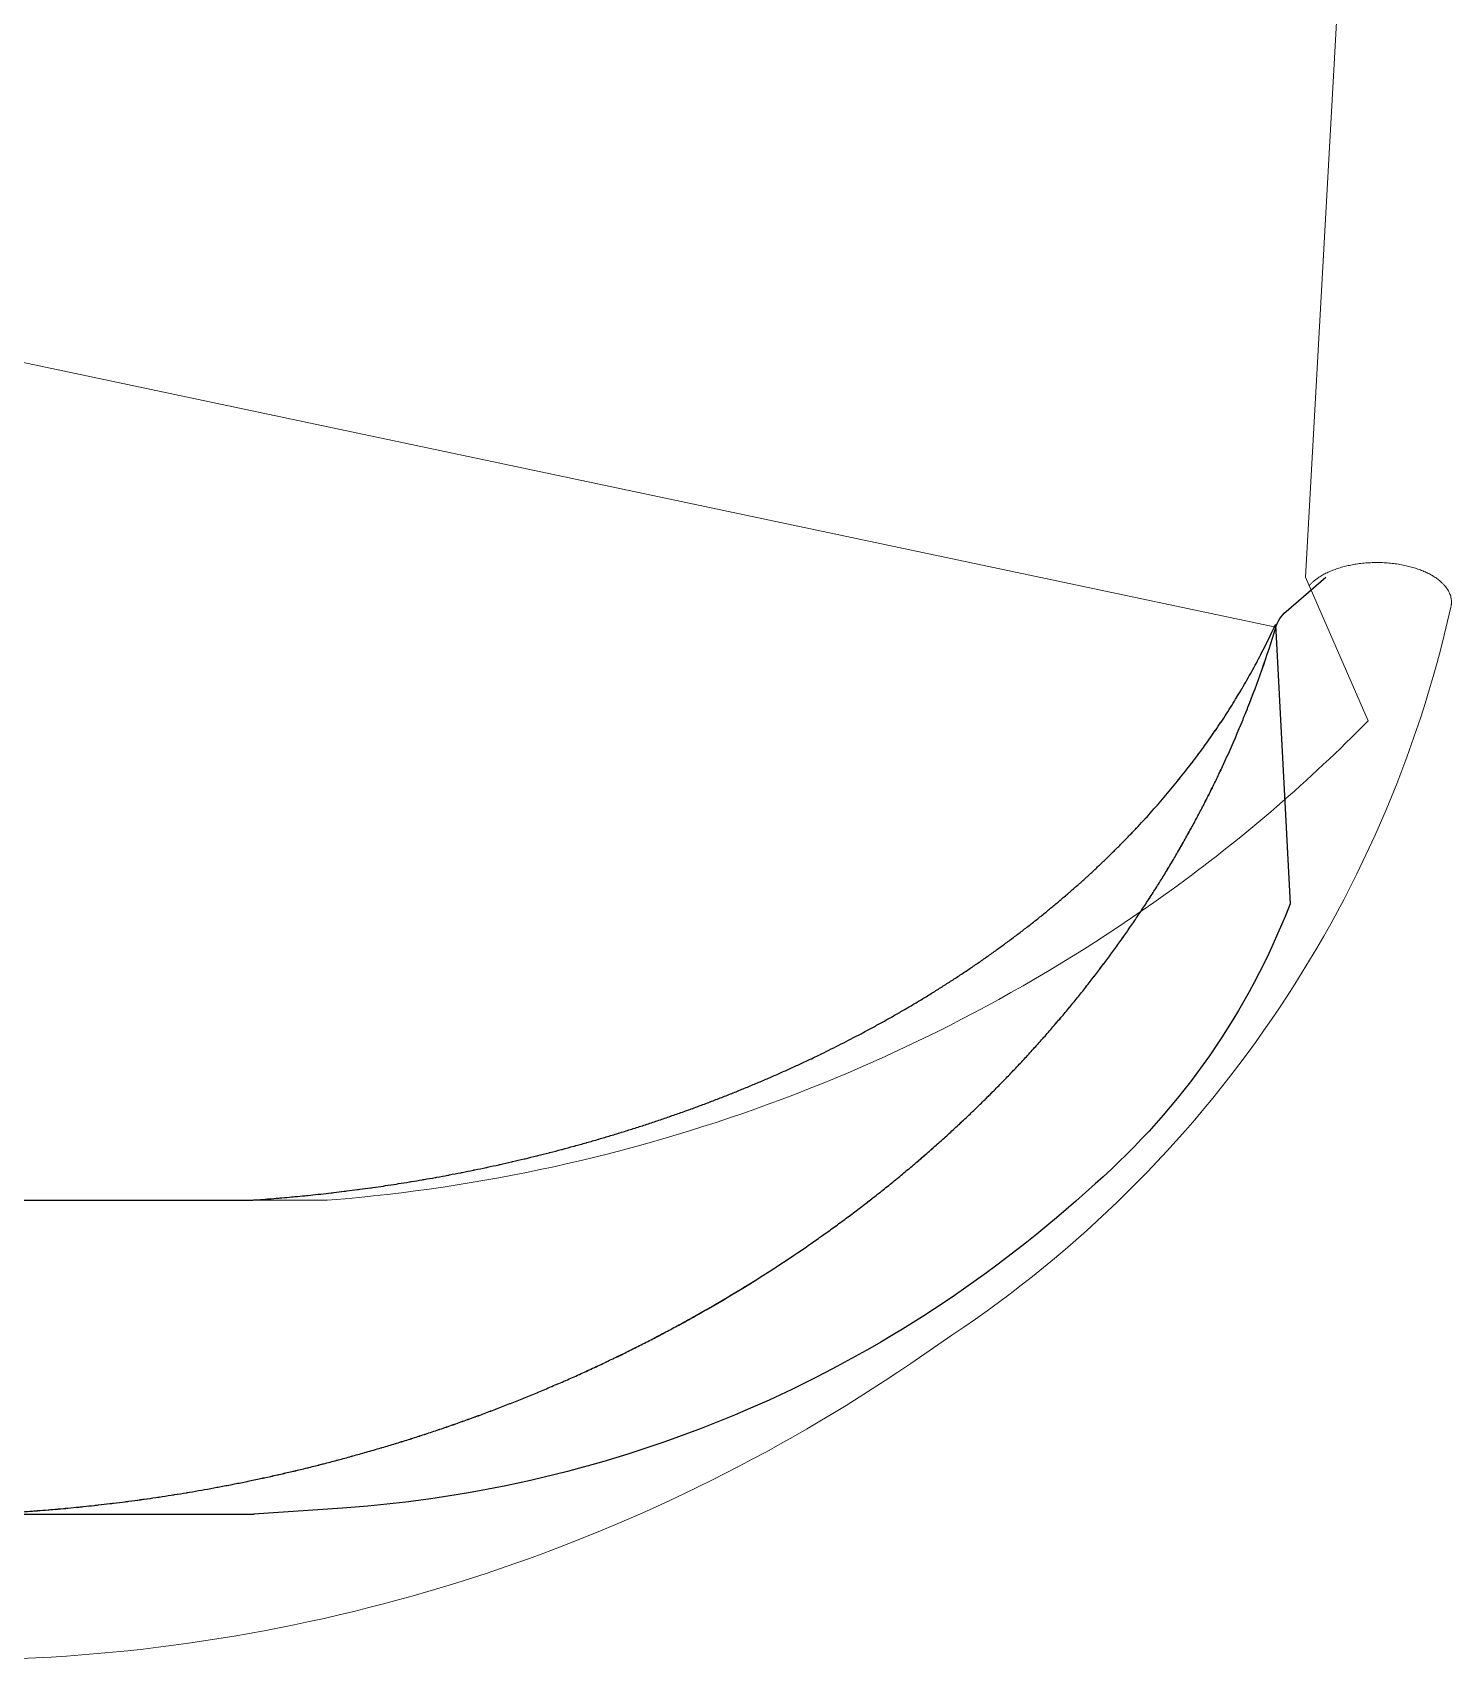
# Model space of a CAD drawing. Header units: millimetres. Extents: x 14385 to 129787, y 107826 to 186798.
# Drawn here: x 48032.9 to 48272.6, y 177841.6 to 178116.6 of the extents above; entities that cross this region are included whole.
import ezdxf

# ---------------------------------------------------------------- set-up
doc = ezdxf.new("R2010")
doc.units = ezdxf.units.MM
doc.header["$LTSCALE"] = 1000
doc.layers.add('FF-FURN', color=51, linetype='Continuous')

# ---------------------------------------------------------------- blocks, each defined once
blk = doc.blocks.new('FSDASFAFS')
at = {"layer": 'FF-FURN', "linetype": 'Continuous', "lineweight": 5}
blk.add_line((1579574.38, 980092.92), (1579376.84, 979964.28), dxfattribs=at)
at = {"layer": 'FF-FURN', "color": 55, "linetype": 'ByBlock'}
for p, q in [((1579577.84, 980086.11), (1579577.83, 980086.13)), ((1579580.61, 980080.04), (1579580.6, 980080.05)), ((1579581.48, 980077.99), (1579581.48, 980077.99)), ((1579583.96, 980071.76), (1579583.96, 980071.77)), ((1579583.96, 980071.76), (1579583.96, 980071.76)), ((1579584.74, 980069.65), (1579584.74, 980069.65)), ((1579585.49, 980067.54), (1579585.49, 980067.54)), ((1579585.49, 980067.54), (1579585.49, 980067.54)), ((1579586.21, 980065.41), (1579586.21, 980065.41)), ((1579586.91, 980063.26), (1579586.91, 980063.27)), ((1579587.59, 980061.11), (1579587.59, 980061.11)), ((1579587.59, 980061.11), (1579587.59, 980061.11)), ((1579588.24, 980058.94), (1579588.24, 980058.95)), ((1579588.86, 980056.77), (1579588.86, 980056.77)), ((1579589.46, 980054.58), (1579589.46, 980054.58)), ((1579589.46, 980054.58), (1579589.46, 980054.58)), ((1579590.03, 980052.38), (1579590.03, 980052.38)), ((1579590.03, 980052.38), (1579590.03, 980052.38)), ((1579590.58, 980050.17), (1579590.58, 980050.17)), ((1579591.1, 980047.95), (1579591.1, 980047.95)), ((1579591.6, 980045.72), (1579591.6, 980045.72)), ((1579592.07, 980043.48), (1579592.07, 980043.48)), ((1579592.51, 980041.23), (1579592.51, 980041.23)), ((1579592.51, 980041.23), (1579592.51, 980041.23)), ((1579592.93, 980038.97), (1579592.93, 980038.98)), ((1579592.93, 980038.98), (1579592.93, 980038.98)), ((1579593.32, 980036.71), (1579593.32, 980036.71)), ((1579593.32, 980036.71), (1579593.32, 980036.71)), ((1579593.69, 980034.43), (1579593.69, 980034.43)), ((1579593.69, 980034.43), (1579593.69, 980034.43)), ((1579594.03, 980032.14), (1579594.02, 980032.15)), ((1579594.34, 980029.85), (1579594.34, 980029.85)), ((1579594.63, 980027.55), (1579594.62, 980027.55)), ((1579594.63, 980027.55), (1579594.63, 980027.55)), ((1579594.89, 980025.24), (1579594.89, 980025.24)), ((1579595.12, 980022.93), (1579595.12, 980022.93)), ((1579595.33, 980020.6), (1579595.33, 980020.61)), ((1579595.33, 980020.6), (1579595.33, 980020.6)), ((1579595.51, 980018.27), (1579595.51, 980018.28)), ((1579595.51, 980018.28), (1579595.51, 980018.28)), ((1579595.67, 980015.94), (1579595.67, 980015.94)), ((1579595.79, 980013.59), (1579595.79, 980013.6)), ((1579595.9, 980011.25), (1579595.9, 980011.25)), ((1579595.97, 980008.89), (1579595.97, 980008.89)), ((1579596.02, 980006.53), (1579596.02, 980006.53)), ((1579596.05, 980004.17), (1579596.05, 980004.17)), ((1579596.04, 980001.8), (1579596.04, 980001.8)), ((1579596.01, 979999.42), (1579596.01, 979999.43)), ((1579595.96, 979997.05), (1579595.96, 979997.05)), ((1579595.87, 979994.66), (1579595.87, 979994.67)), ((1579595.77, 979992.28), (1579595.77, 979992.28)), ((1579595.77, 979992.28), (1579595.77, 979992.28)), ((1579595.47, 979987.5), (1579595.47, 979987.5)), ((1579595.63, 979989.89), (1579595.63, 979989.89)), ((1579595.63, 979989.89), (1579595.63, 979989.89)), ((1579595.63, 979989.89), (1579595.63, 979989.89)), ((1579595.28, 979985.1), (1579595.28, 979985.1)), ((1579595.07, 979982.7), (1579595.07, 979982.71)), ((1579594.83, 979980.3), (1579594.83, 979980.31)), ((1579594.83, 979980.3), (1579594.83, 979980.3)), ((1579594.56, 979977.9), (1579594.56, 979977.91)), ((1579594.27, 979975.5), (1579594.27, 979975.5)), ((1579594.27, 979975.5), (1579594.27, 979975.5)), ((1579593.95, 979973.09), (1579593.95, 979973.1)), ((1579593.95, 979973.1), (1579593.95, 979973.1)), ((1579593.95, 979973.09), (1579593.95, 979973.09)), ((1579593.23, 979968.28), (1579593.23, 979968.28)), ((1579593.23, 979968.28), (1579593.23, 979968.28)), ((1579593.6, 979970.69), (1579593.6, 979970.69)), ((1579593.6, 979970.69), (1579593.6, 979970.69)), ((1579592.83, 979965.88), (1579592.83, 979965.88)), ((1579592.41, 979963.47), (1579592.41, 979963.47)), ((1579592.41, 979963.47), (1579592.41, 979963.47)), ((1579592.41, 979963.47), (1579592.41, 979963.47)), ((1579591.96, 979961.06), (1579591.96, 979961.06)), ((1579591.96, 979961.06), (1579591.96, 979961.06)), ((1579587.43, 979941.84), (1579587.47, 979941.97)), ((1579587.43, 979941.84), (1579587.43, 979941.84)), ((1579586.75, 979939.45), (1579586.75, 979939.46)), ((1579586.75, 979939.46), (1579586.75, 979939.46)), ((1579586.75, 979939.44), (1579586.75, 979939.44)), ((1579586.04, 979937.05), (1579586.04, 979937.05)), ((1579584.55, 979932.28), (1579584.55, 979932.28)), ((1579585.31, 979934.68), (1579585.31, 979934.68)), ((1579585.31, 979934.66), (1579585.31, 979934.66)), ((1579583.77, 979929.9), (1579583.77, 979929.9)), ((1579583.78, 979929.92), (1579583.78, 979929.92)), ((1579583.78, 979929.92), (1579583.78, 979929.92)), ((1579582.97, 979927.55), (1579582.97, 979927.55)), ((1579582.14, 979925.18), (1579582.14, 979925.18)), ((1579581.28, 979922.82), (1579581.28, 979922.82)), ((1579580.4, 979920.46), (1579580.41, 979920.46)), ((1579578.57, 979915.76), (1579578.57, 979915.76)), ((1579579.5, 979918.11), (1579579.5, 979918.11)), ((1579577.62, 979913.42), (1579577.62, 979913.42)), ((1579576.61, 979911.01), (1579576.61, 979911.01)), ((1579576.64, 979911.09), (1579576.64, 979911.09)), ((1579576.64, 979911.09), (1579576.64, 979911.09)), ((1579576.64, 979911.09), (1579576.64, 979911.09)), ((1579575.6, 979908.67), (1579575.6, 979908.67)), ((1579575.64, 979908.76), (1579575.64, 979908.76)), ((1579574.57, 979906.34), (1579574.57, 979906.34)), ((1579574.62, 979906.44), (1579574.62, 979906.44)), ((1579574.62, 979906.44), (1579574.62, 979906.44)), ((1579573.52, 979904.02), (1579573.52, 979904.02)), ((1579573.52, 979904.02), (1579573.52, 979904.02)), ((1579573.57, 979904.13), (1579573.57, 979904.13)), ((1579573.57, 979904.13), (1579573.57, 979904.13)), ((1579571.41, 979899.52), (1579571.41, 979899.52)), ((1579572.44, 979901.7), (1579572.44, 979901.7)), ((1579572.5, 979901.82), (1579572.5, 979901.82)), ((1579572.5, 979901.82), (1579572.5, 979901.82)), ((1579570.22, 979897.09), (1579570.22, 979897.09)), ((1579570.29, 979897.23), (1579570.29, 979897.23)), ((1579569.07, 979894.8), (1579569.07, 979894.8)), ((1579569.15, 979894.95), (1579569.15, 979894.95)), ((1579569.15, 979894.95), (1579569.15, 979894.95)), ((1579567.9, 979892.51), (1579567.9, 979892.51)), ((1579567.98, 979892.68), (1579567.98, 979892.68)), ((1579566.7, 979890.23), (1579566.7, 979890.23)), ((1579566.8, 979890.41), (1579566.8, 979890.41)), ((1579566.8, 979890.41), (1579566.8, 979890.41)), ((1579564.24, 979885.71), (1579564.24, 979885.71)), ((1579564.24, 979885.71), (1579564.24, 979885.71)), ((1579564.24, 979885.71), (1579564.24, 979885.71)), ((1579565.48, 979887.97), (1579565.48, 979887.97)), ((1579565.48, 979887.97), (1579565.48, 979887.97)), ((1579565.59, 979888.16), (1579565.59, 979888.16)), ((1579565.59, 979888.16), (1579565.59, 979888.16)), ((1579565.59, 979888.16), (1579565.59, 979888.16)), ((1579563.1, 979883.68), (1579563.1, 979883.68)), ((1579560.38, 979878.99), (1579560.38, 979878.99)), ((1579560.38, 979878.99), (1579560.38, 979878.99)), ((1579560.53, 979879.23), (1579560.53, 979879.23)), ((1579557.69, 979874.55), (1579557.69, 979874.55)), ((1579557.69, 979874.55), (1579557.69, 979874.55)), ((1579557.87, 979874.83), (1579557.87, 979874.83)), ((1579557.87, 979874.83), (1579557.87, 979874.83)), ((1579559.05, 979876.77), (1579559.05, 979876.77)), ((1579559.05, 979876.77), (1579559.05, 979876.77)), ((1579559.21, 979877.03), (1579559.21, 979877.03)), ((1579559.21, 979877.03), (1579559.21, 979877.03)), ((1579556.32, 979872.36), (1579556.32, 979872.36)), ((1579556.51, 979872.65), (1579556.51, 979872.65)), ((1579554.92, 979870.17), (1579554.92, 979870.17)), ((1579554.92, 979870.17), (1579554.92, 979870.17)), ((1579555.12, 979870.48), (1579555.12, 979870.48)), ((1579555.12, 979870.48), (1579555.12, 979870.48)), ((1579553.5, 979867.99), (1579553.5, 979867.99)), ((1579553.72, 979868.32), (1579553.72, 979868.32)), ((1579552.29, 979866.17), (1579552.29, 979866.17)), ((1579549.11, 979861.52), (1579549.11, 979861.52)), ((1579549.37, 979861.91), (1579549.37, 979861.91)), ((1579547.6, 979859.39), (1579547.6, 979859.39)), ((1579547.89, 979859.8), (1579547.89, 979859.8)), ((1579544.85, 979855.61), (1579544.85, 979855.61)), ((1579544.52, 979855.17), (1579544.52, 979855.17)), ((1579541.36, 979851), (1579541.36, 979851)), ((1579538.54, 979847.4), (1579538.54, 979847.4)), ((1579539.75, 979848.93), (1579539.75, 979848.93)), ((1579539.75, 979848.93), (1579539.75, 979848.93)), ((1579540.15, 979849.43), (1579540.15, 979849.43)), ((1579536.47, 979844.84), (1579536.47, 979844.84)), ((1579536.92, 979845.39), (1579536.92, 979845.39)), ((1579536.92, 979845.39), (1579536.92, 979845.39)), ((1579534.8, 979842.81), (1579534.8, 979842.81)), ((1579533.11, 979840.8), (1579533.11, 979840.8)), ((1579533.61, 979841.4), (1579533.61, 979841.4))]:
    blk.add_line(p, q, dxfattribs=at)
at = {"layer": 'FF-FURN', "linetype": 'Continuous', "lineweight": 5, "flags": 128}
blk.add_lwpolyline([(1579485.15, 979866.8), (1579440.82, 979822.48), (1579438.47, 979820.5, -0.136384), (1579301.75, 979758.49), (1579301.38, 979758.43, -0.041222), (1579259.16, 979755.37), (1579249.49, 979780.01), (1578975.47, 980025.01), (1579151.2, 980200.74), (1579326.93, 980376.47), (1579571.93, 980102.45), (1579596.58, 980092.79, -0.041222), (1579593.51, 980050.56), (1579593.46, 980050.19, -0.136384), (1579531.44, 979913.47), (1579529.47, 979911.12)], format="xyb", close=True, dxfattribs=at)
blk.add_lwpolyline([(1579592.9, 980116.23, -0.192963), (1579620.26, 979969.66), (1579618.69, 979961.36, -0.144538), (1579544.01, 979815.92), (1579540.11, 979811.83)], format="xyb", dxfattribs=at)
at = {"layer": 'FF-FURN', "color": 55, "linetype": 'ByBlock', "flags": 128}
for points in [[(1579530.24, 979837.47, 0.001564), (1579531.4, 979838.81, 0.000718), (1579531.93, 979839.43, 0.001598), (1579533.11, 979840.8), (1579533.11, 979840.8, 0.000686), (1579533.61, 979841.4), (1579533.61, 979841.4, 0.001631), (1579534.8, 979842.81), (1579534.8, 979842.81, 0.000654), (1579535.28, 979843.38, 0.001664), (1579536.47, 979844.84), (1579536.47, 979844.84, 0.000624), (1579536.92, 979845.39), (1579536.92, 979845.39), (1579536.92, 979845.39, 0.001695), (1579538.12, 979846.88, 0.000595), (1579538.54, 979847.4), (1579538.54, 979847.4, 0.001725), (1579539.75, 979848.93), (1579539.75, 979848.93), (1579539.75, 979848.93, 0.000568), (1579540.15, 979849.43), (1579540.15, 979849.43, 0.001755), (1579541.36, 979851), (1579541.36, 979851, 0.00054), (1579541.74, 979851.48, 0.001784), (1579542.95, 979853.08, 0.000515), (1579543.3, 979853.54, 0.001812), (1579544.52, 979855.17), (1579544.52, 979855.17, 0.000489), (1579544.85, 979855.61), (1579544.85, 979855.61, 0.001839), (1579546.07, 979857.28, 0.000465), (1579546.38, 979857.7, 0.001865), (1579547.6, 979859.39), (1579547.6, 979859.39, 0.000442), (1579547.89, 979859.8), (1579547.89, 979859.8, 0.001891), (1579549.11, 979861.52), (1579549.11, 979861.52, 0.000419), (1579549.37, 979861.91), (1579549.37, 979861.91, 0.001917), (1579550.59, 979863.67, 0.000397), (1579550.84, 979864.03, 0.001941), (1579552.06, 979865.82, 0.000376), (1579552.29, 979866.17), (1579552.29, 979866.17, 0.001966), (1579553.5, 979867.99), (1579553.5, 979867.99, 0.000356), (1579553.72, 979868.32), (1579553.72, 979868.32, 0.001989), (1579554.92, 979870.17), (1579554.92, 979870.17), (1579554.92, 979870.17, 0.000337), (1579555.12, 979870.48), (1579555.12, 979870.48), (1579555.12, 979870.48, 0.002012), (1579556.32, 979872.36), (1579556.32, 979872.36, 0.000317), (1579556.51, 979872.65), (1579556.51, 979872.65, 0.002035), (1579557.69, 979874.55), (1579557.69, 979874.55), (1579557.69, 979874.55, 0.000299), (1579557.87, 979874.83), (1579557.87, 979874.83), (1579557.87, 979874.83, 0.002057), (1579559.05, 979876.77), (1579559.05, 979876.77), (1579559.05, 979876.77, 0.000281), (1579559.21, 979877.03), (1579559.21, 979877.03), (1579559.21, 979877.03, 0.002079), (1579560.38, 979878.99), (1579560.38, 979878.99), (1579560.38, 979878.99, 0.000264), (1579560.53, 979879.23), (1579560.53, 979879.23, 0.0021), (1579561.69, 979881.22, 0.000248), (1579561.83, 979881.45, 0.002121), (1579562.98, 979883.46, 0.000232), (1579563.1, 979883.68), (1579563.1, 979883.68, 0.002141), (1579564.24, 979885.71), (1579564.24, 979885.71), (1579564.24, 979885.71), (1579564.24, 979885.71, 0.002379), (1579565.48, 979887.97), (1579565.48, 979887.97), (1579565.48, 979887.97, 0.000202), (1579565.59, 979888.16), (1579565.59, 979888.16), (1579565.59, 979888.16), (1579565.59, 979888.16, 0.002182), (1579566.7, 979890.23), (1579566.7, 979890.23, 0.000188), (1579566.8, 979890.41), (1579566.8, 979890.41), (1579566.8, 979890.41, 0.002201), (1579567.9, 979892.51), (1579567.9, 979892.51, 0.000175), (1579567.98, 979892.68), (1579567.98, 979892.68, 0.002219), (1579569.07, 979894.8), (1579569.07, 979894.8, 0.000162), (1579569.15, 979894.95), (1579569.15, 979894.95), (1579569.15, 979894.95, 0.002238), (1579570.22, 979897.09), (1579570.22, 979897.09, 0.000149), (1579570.29, 979897.23), (1579570.29, 979897.23, 0.002256), (1579571.34, 979899.39, 0.000137), (1579571.41, 979899.52), (1579571.41, 979899.52, 0.002274), (1579572.44, 979901.7), (1579572.44, 979901.7, 0.000126), (1579572.5, 979901.82), (1579572.5, 979901.82), (1579572.5, 979901.82, 0.002291), (1579573.52, 979904.02), (1579573.52, 979904.02), (1579573.52, 979904.02, 0.000115), (1579573.57, 979904.13), (1579573.57, 979904.13), (1579573.57, 979904.13, 0.002308), (1579574.57, 979906.34), (1579574.57, 979906.34, 0.000104), (1579574.62, 979906.44), (1579574.62, 979906.44), (1579574.62, 979906.44, 0.002324), (1579575.6, 979908.67), (1579575.6, 979908.67, 0.000094), (1579575.64, 979908.76), (1579575.64, 979908.76, 0.002341), (1579576.61, 979911.01), (1579576.61, 979911.01, 0.000085), (1579576.64, 979911.09), (1579576.64, 979911.09), (1579576.64, 979911.09), (1579576.64, 979911.09, 0.002356), (1579577.59, 979913.35, 0.000075), (1579577.62, 979913.42), (1579577.62, 979913.42, 0.002372), (1579578.55, 979915.7, 0.000067), (1579578.57, 979915.76), (1579578.57, 979915.76, 0.002387), (1579579.48, 979918.05, 0.00006), (1579579.5, 979918.11), (1579579.5, 979918.11, 0.002402), (1579580.39, 979920.41, 0.000052), (1579580.4, 979920.46), (1579580.41, 979920.46, 0.002417), (1579581.27, 979922.78, 0.000045), (1579581.28, 979922.82), (1579581.28, 979922.82, 0.002431), (1579582.13, 979925.14, 0.000038), (1579582.14, 979925.18), (1579582.14, 979925.18, 0.002445), (1579582.96, 979927.52, 0.000032), (1579582.97, 979927.55), (1579582.97, 979927.55, 0.002458), (1579583.77, 979929.9), (1579583.77, 979929.9, 0.000029), (1579583.78, 979929.92), (1579583.78, 979929.92), (1579583.78, 979929.92, 0.002471), (1579584.55, 979932.28), (1579584.55, 979932.28, 0.002506), (1579585.31, 979934.66), (1579585.31, 979934.66, 0.000018), (1579585.31, 979934.68), (1579585.31, 979934.68, 0.002496), (1579586.04, 979937.05), (1579586.04, 979937.05, 0.002522), (1579586.75, 979939.44), (1579586.75, 979939.44, 0.000012), (1579586.75, 979939.45), (1579586.75, 979939.46), (1579586.75, 979939.46, 0.00252), (1579587.43, 979941.84), (1579587.43, 979941.84), (1579587.44, 979941.9, 0.013357), (1579590.57, 979954.38), (1579590.58, 979954.4, 0.007198), (1579591.96, 979961.06), (1579591.96, 979961.06), (1579591.96, 979961.06, 0.002611), (1579592.41, 979963.47), (1579592.41, 979963.47), (1579592.41, 979963.47), (1579592.41, 979963.47, 0.00262), (1579592.83, 979965.88), (1579592.83, 979965.88, 0.00263), (1579593.23, 979968.28), (1579593.23, 979968.28), (1579593.23, 979968.28, 0.00264), (1579593.6, 979970.69), (1579593.6, 979970.69), (1579593.6, 979970.69, 0.00265), (1579593.95, 979973.09), (1579593.95, 979973.09), (1579593.95, 979973.1), (1579593.95, 979973.1, 0.00266), (1579594.27, 979975.5), (1579594.27, 979975.5), (1579594.27, 979975.5, 0.002671), (1579594.56, 979977.9), (1579594.56, 979977.91, 0.002681), (1579594.83, 979980.3), (1579594.83, 979980.3), (1579594.83, 979980.31, 0.002691), (1579595.07, 979982.7), (1579595.07, 979982.71, 0.002702), (1579595.28, 979985.1), (1579595.28, 979985.1, 0.002712), (1579595.47, 979987.5), (1579595.47, 979987.5, 0.002723), (1579595.63, 979989.89), (1579595.63, 979989.89), (1579595.63, 979989.89), (1579595.63, 979989.89, 0.002734), (1579595.77, 979992.28), (1579595.77, 979992.28), (1579595.77, 979992.28, 0.002745), (1579595.87, 979994.66), (1579595.87, 979994.67, 0.002755), (1579595.96, 979997.05), (1579595.96, 979997.05, 0.002767), (1579596.01, 979999.42), (1579596.01, 979999.43, 0.002777), (1579596.04, 980001.8), (1579596.04, 980001.8, 0.002789), (1579596.05, 980004.17), (1579596.05, 980004.17, 0.0028), (1579596.02, 980006.53), (1579596.02, 980006.53, 0.002811), (1579595.97, 980008.89), (1579595.97, 980008.89, 0.002822), (1579595.9, 980011.25), (1579595.9, 980011.25, 0.002833), (1579595.79, 980013.59), (1579595.79, 980013.6, 0.002844), (1579595.67, 980015.94), (1579595.67, 980015.94, 0.002856), (1579595.51, 980018.27), (1579595.51, 980018.28), (1579595.51, 980018.28, 0.002867), (1579595.33, 980020.6), (1579595.33, 980020.6), (1579595.33, 980020.61, 0.002878), (1579595.12, 980022.93), (1579595.12, 980022.93, 0.002889), (1579594.89, 980025.24), (1579594.89, 980025.24, 0.002901), (1579594.63, 980027.55), (1579594.63, 980027.55), (1579594.62, 980027.55, 0.002912), (1579594.34, 980029.85), (1579594.34, 980029.85, 0.002923), (1579594.03, 980032.14), (1579594.02, 980032.15, 0.002934), (1579593.69, 980034.43), (1579593.69, 980034.43), (1579593.69, 980034.43, 0.002945), (1579593.32, 980036.71), (1579593.32, 980036.71), (1579593.32, 980036.71, 0.002956), (1579592.93, 980038.97), (1579592.93, 980038.98), (1579592.93, 980038.98, 0.002967), (1579592.51, 980041.23), (1579592.51, 980041.23), (1579592.51, 980041.23, 0.002978), (1579592.07, 980043.48), (1579592.07, 980043.48, 0.002989), (1579591.6, 980045.72), (1579591.6, 980045.72, 0.003), (1579591.1, 980047.95), (1579591.1, 980047.95, 0.003011), (1579590.58, 980050.17), (1579590.58, 980050.17, 0.003021), (1579590.03, 980052.38), (1579590.03, 980052.38), (1579590.03, 980052.38, 0.003032), (1579589.46, 980054.58), (1579589.46, 980054.58), (1579589.46, 980054.58, 0.003042), (1579588.86, 980056.77), (1579588.86, 980056.77, 0.003053), (1579588.24, 980058.94), (1579588.24, 980058.95, 0.003063), (1579587.59, 980061.11), (1579587.59, 980061.11), (1579587.59, 980061.11, 0.003073), (1579586.91, 980063.26), (1579586.91, 980063.27, 0.003083), (1579586.21, 980065.41), (1579586.21, 980065.41, 0.003093), (1579585.49, 980067.54), (1579585.49, 980067.54), (1579585.49, 980067.54, 0.003102), (1579584.74, 980069.65), (1579584.74, 980069.65, 0.003112), (1579583.96, 980071.76), (1579583.96, 980071.76), (1579583.96, 980071.77, 0.009391), (1579581.48, 980077.99), (1579581.48, 980077.99, 0.003148), (1579580.61, 980080.04), (1579580.6, 980080.05, 0.009495), (1579577.84, 980086.11), (1579577.83, 980086.13, 0.011), (1579574.38, 980092.92, -0.141822), (1579573.72, 980096.04), (1579574.35, 980104.88)], [(1579486.43, 979868.09), (1579520.23, 979901.88, 0.00032), (1579520.47, 979902.16, 0.000572), (1579520.91, 979902.66, 0.001367), (1579521.94, 979903.86, 0.000543), (1579522.35, 979904.34, 0.001397), (1579523.4, 979905.57, 0.000516), (1579523.78, 979906.02, 0.001427), (1579524.84, 979907.28, 0.00049), (1579525.2, 979907.72, 0.001455), (1579526.26, 979909.01, 0.000465), (1579526.6, 979909.42, 0.001483), (1579527.67, 979910.75, 0.000441), (1579527.99, 979911.14, 0.00151), (1579529.07, 979912.49, 0.000418), (1579529.36, 979912.86, 0.001536), (1579530.44, 979914.24, 0.000395), (1579530.72, 979914.6, 0.001562), (1579531.81, 979916.01, 0.000374), (1579532.07, 979916.34, 0.001587), (1579533.16, 979917.78, 0.000353), (1579533.4, 979918.1, 0.001612), (1579534.49, 979919.55, 0.000333), (1579534.71, 979919.86), (1579534.71, 979919.86, 0.001637), (1579535.81, 979921.34, 0.000314), (1579536.01, 979921.63), (1579536.01, 979921.63, 0.001661), (1579537.11, 979923.14, 0.000296), (1579537.3, 979923.4), (1579537.3, 979923.41, 0.001684), (1579538.39, 979924.94, 0.000278), (1579538.57, 979925.19), (1579538.57, 979925.19, 0.001707), (1579539.66, 979926.75, 0.000261), (1579539.82, 979926.98), (1579539.82, 979926.98, 0.001729), (1579540.91, 979928.56, 0.000245), (1579541.06, 979928.78), (1579541.06, 979928.79, 0.001751), (1579542.14, 979930.38, 0.000229), (1579542.29, 979930.59), (1579542.29, 979930.59, 0.001773), (1579543.36, 979932.21, 0.000214), (1579543.49, 979932.41), (1579543.49, 979932.41, 0.001795), (1579544.56, 979934.05, 0.000199), (1579544.68, 979934.23), (1579544.68, 979934.23, 0.001816), (1579545.75, 979935.89, 0.000185), (1579545.86, 979936.06), (1579545.86, 979936.06, 0.001837), (1579546.92, 979937.74, 0.000171), (1579547.01, 979937.9), (1579547.01, 979937.9, 0.001857), (1579548.07, 979939.59, 0.000158), (1579548.15, 979939.74), (1579548.16, 979939.74, 0.001877), (1579549.2, 979941.45, 0.000146), (1579549.28, 979941.58), (1579549.28, 979941.59, 0.001897), (1579550.31, 979943.32, 0.000134), (1579550.39, 979943.44), (1579550.39, 979943.44, 0.001917), (1579551.41, 979945.19, 0.000123), (1579551.48, 979945.3), (1579551.48, 979945.3, 0.001937), (1579552.49, 979947.06, 0.000112), (1579552.55, 979947.16), (1579552.55, 979947.16, 0.001956), (1579553.55, 979948.94), (1579553.6, 979949.03, 0.00198), (1579554.59, 979950.82), (1579554.64, 979950.91, 0.001998), (1579555.62, 979952.71), (1579555.63, 979952.72, 0.002018), (1579556.66, 979954.67, 0.002033), (1579557.62, 979956.5), (1579557.65, 979956.55, 0.002051), (1579558.59, 979958.4), (1579558.61, 979958.44, 0.002068), (1579559.54, 979960.3), (1579559.56, 979960.34, 0.002086), (1579560.47, 979962.2), (1579560.49, 979962.24, 0.002103), (1579561.39, 979964.11), (1579561.4, 979964.14, 0.002121), (1579562.28, 979966.02), (1579562.29, 979966.04, 0.002138), (1579563.16, 979967.93), (1579563.17, 979967.95, 0.002155), (1579564.01, 979969.84), (1579564.02, 979969.86, 0.002171), (1579564.85, 979971.76), (1579564.86, 979971.77, 0.002188), (1579565.67, 979973.68), (1579565.67, 979973.69, 0.002204), (1579566.47, 979975.6), (1579566.47, 979975.6, 0.002221), (1579567.25, 979977.52), (1579567.25, 979977.52, 0.002237), (1579568.01, 979979.44), (1579568.01, 979979.44, 0.002252), (1579568.75, 979981.36), (1579568.75, 979981.36), (1579568.75, 979981.36, 0.00227), (1579569.47, 979983.28), (1579569.47, 979983.28, 0.002284), (1579570.17, 979985.2), (1579570.17, 979985.2, 0.001666), (1579570.66, 979986.59), (1579570.66, 979986.59, 0.001209), (1579571.02, 979987.6), (1579571.03, 979987.65, 0.00877), (1579573.37, 979994.81), (1579573.37, 979994.81, 0.002376), (1579573.95, 979996.73), (1579573.95, 979996.73, 0.002393), (1579574.51, 979998.64), (1579574.51, 979998.65, 0.00241), (1579575.05, 980000.56), (1579575.05, 980000.56, 0.002427), (1579575.57, 980002.47), (1579575.57, 980002.48, 0.002445), (1579576.07, 980004.39), (1579576.07, 980004.39), (1579576.07, 980004.39, 0.002463), (1579576.55, 980006.3), (1579576.55, 980006.3, 0.002481), (1579577.01, 980008.21), (1579577.01, 980008.21, 0.002497), (1579577.44, 980010.11, 0.002514), (1579577.86, 980012.02, 0.002533), (1579578.26, 980013.92, 0.002552), (1579578.63, 980015.81, 0.002572), (1579578.99, 980017.71, 0.002592), (1579579.32, 980019.6, 0.002611), (1579579.63, 980021.48), (1579579.63, 980021.48, 0.002631), (1579579.92, 980023.36), (1579579.92, 980023.36, 0.002651), (1579580.19, 980025.24), (1579580.19, 980025.24, 0.002671), (1579580.44, 980027.11), (1579580.44, 980027.11, 0.002692), (1579580.67, 980028.97), (1579580.67, 980028.98, 0.002713), (1579580.88, 980030.83), (1579580.88, 980030.84, 0.002734), (1579581.06, 980032.69), (1579581.06, 980032.7, 0.002755), (1579581.23, 980034.54), (1579581.23, 980034.55, 0.002777), (1579581.37, 980036.38), (1579581.37, 980036.39, 0.002799), (1579581.49, 980038.22), (1579581.49, 980038.23, 0.002821), (1579581.59, 980040.05), (1579581.59, 980040.06, 0.002843), (1579581.67, 980041.88), (1579581.67, 980041.89, 0.002865), (1579581.73, 980043.7), (1579581.73, 980043.71, 0.002888), (1579581.77, 980045.51), (1579581.77, 980045.52, 0.002911), (1579581.78, 980047.31), (1579581.78, 980047.32, 0.002933), (1579581.78, 980049.11), (1579581.78, 980049.12, 0.002956), (1579581.75, 980050.9), (1579581.75, 980050.91, 0.00298), (1579581.71, 980052.68), (1579581.71, 980052.69, 0.003003), (1579581.64, 980054.45), (1579581.64, 980054.47, 0.003026), (1579581.55, 980056.22), (1579581.55, 980056.23, 0.003049), (1579581.44, 980057.98), (1579581.43, 980057.99, 0.003073), (1579581.3, 980059.72), (1579581.3, 980059.74, 0.003096), (1579581.15, 980061.46), (1579581.15, 980061.48, 0.00312), (1579580.97, 980063.19), (1579580.97, 980063.21, 0.003143), (1579580.78, 980064.91), (1579580.78, 980064.93, 0.003167), (1579580.56, 980066.62), (1579580.56, 980066.64, 0.00319), (1579580.32, 980068.32), (1579580.32, 980068.35, 0.003214), (1579580.07, 980070.01), (1579580.06, 980070.04, 0.003237), (1579579.79, 980071.7), (1579579.78, 980071.72, 0.00326), (1579579.48, 980073.37), (1579579.48, 980073.39, 0.003283), (1579579.16, 980075.03), (1579579.16, 980075.05, 0.003306), (1579578.82, 980076.67), (1579578.81, 980076.7, 0.003329), (1579578.46, 980078.31), (1579578.45, 980078.34, 0.003351), (1579578.07, 980079.94), (1579578.06, 980079.97, 0.003374), (1579577.67, 980081.55), (1579577.66, 980081.58), (1579577.66, 980081.59, 0.003394), (1579577.24, 980083.15), (1579577.24, 980083.16, 0.003491), (1579576.79, 980084.75), (1579576.79, 980084.76, 0.007055), (1579575.84, 980087.89), (1579575.83, 980087.92, 0.012392), (1579574, 980093.21), (1579609.13, 980061.57, -0.120239), (1579619.29, 980004.84), (1579619.02, 980000.47, -0.164941), (1579568.08, 979876.18), (1579558.23, 979864.87), (1579558.27, 979864.83), (1579523.98, 979830.54)]]:
    blk.add_lwpolyline(points, format="xyb", dxfattribs=at)
at = {"layer": 'FF-FURN', "color": 55, "linetype": 'ByBlock'}
for centre, radius, start, end in [((1579421.65, 980011.15), 173.25, 25.6422, 28.1631), ((1579419.76, 980010.23), 175.34, 23.4662, 25.6422), ((1579418.27, 980009.57), 176.97, 22.7447, 23.4662), ((1579417.13, 980009.09), 178.21, 20.5924, 22.7447), ((1579415.41, 980008.43), 180.05, 19.8792, 20.5924), ((1579414.64, 980008.15), 180.87, 19.1682, 19.8792), ((1579413.85, 980007.87), 181.72, 18.4593, 19.1682), ((1579413.03, 980007.59), 182.58, 17.7528, 18.4593), ((1579412.18, 980007.32), 183.47, 17.0485, 17.7528), ((1579411.32, 980007.06), 184.37, 16.3465, 17.0485), ((1579410.43, 980006.79), 185.29, 15.6468, 16.3465), ((1579409.53, 980006.54), 186.24, 14.9496, 15.6468), ((1579408.6, 980006.29), 187.2, 14.2547, 14.9496), ((1579407.65, 980006.05), 188.18, 13.5622, 14.2547), ((1579406.68, 980005.81), 189.18, 12.8722, 13.5622), ((1579405.69, 980005.58), 190.19, 12.1846, 12.8722), ((1579404.68, 980005.36), 191.22, 11.4995, 12.1846), ((1579403.65, 980005.15), 192.27, 10.817, 11.4995), ((1579402.61, 980004.95), 193.34, 10.1369, 10.817), ((1579401.54, 980004.76), 194.42, 9.4594, 10.1369), ((1579400.46, 980004.57), 195.52, 8.7844, 9.4594), ((1579399.36, 980004.4), 196.63, 8.1119, 8.7844), ((1579398.25, 980004.24), 197.75, 7.442, 8.1119), ((1579397.12, 980004.09), 198.89, 6.7747, 7.442), ((1579395.97, 980003.95), 200.05, 6.1099, 6.7747), ((1579394.81, 980003.83), 201.21, 5.4478, 6.1099), ((1579393.64, 980003.71), 202.39, 4.7882, 5.4478), ((1579392.45, 980003.61), 203.58, 4.1312, 4.7882), ((1579391.26, 980003.52), 204.79, 3.4767, 4.1312), ((1579390.04, 980003.44), 206, 2.8248, 3.4767), ((1579388.82, 980003.38), 207.23, 2.1755, 2.8248), ((1579387.59, 980003.33), 208.46, 1.5288, 2.1755), ((1579386.35, 980003.3), 209.7, 0.8846, 1.5288), ((1579385.09, 980003.28), 210.95, 0.243, 0.8846), ((1579383.83, 980003.27), 212.21, 359.6039, 0.243), ((1579382.57, 980003.27), 213.48, 358.9673, 359.6039), ((1579381.29, 980003.3), 214.76, 358.3333, 358.9673), ((1579380.01, 980003.33), 216.03, 357.7017, 358.3333), ((1579378.73, 980003.38), 217.32, 357.0727, 357.7017), ((1579377.44, 980003.44), 218.61, 356.4462, 357.0727), ((1579374.85, 980003.61), 221.21, 355.2004, 355.822), ((1579376.14, 980003.52), 219.91, 355.822, 356.4462), ((1579373.55, 980003.72), 222.51, 354.5812, 355.2004), ((1579372.25, 980003.84), 223.82, 353.9644, 354.5812), ((1579370.95, 980003.98), 225.13, 353.3499, 353.9644), ((1579369.64, 980004.13), 226.44, 352.7379, 353.3499), ((1579368.34, 980004.29), 227.75, 352.1282, 352.7379), ((1579367.05, 980004.47), 229.06, 351.5208, 352.1282), ((1579364.46, 980004.86), 231.68, 350.313, 350.9157), ((1579365.75, 980004.66), 230.37, 350.9157, 351.5208), ((1579363.17, 980005.08), 232.98, 349.7124, 350.313), ((1579361.89, 980005.31), 234.29, 349.1141, 349.7124), ((1579357.68, 980006.12), 238.57, 344.4036, 349.1141), ((1579350.69, 980007.92), 245.79, 343.826, 344.4035), ((1579349.49, 980008.27), 247.03, 343.2456, 343.8236), ((1579389.82, 979996.57), 205.04, 343.8236, 343.8265), ((1579348.31, 980008.62), 248.26, 342.6735, 343.2456), ((1579346, 980009.35), 250.69, 341.5288, 342.0951), ((1579347.14, 980008.98), 249.49, 342.0951, 342.6695), ((1579348.65, 980008.51), 247.91, 342.6695, 342.6735), ((1579344.86, 980009.73), 251.9, 340.9592, 341.5226), ((1579362.59, 980003.8), 233.19, 341.5226, 341.5293), ((1579343.73, 980010.12), 253.08, 340.3916, 340.9518), ((1579338.78, 980011.83), 258.33, 340.9518, 340.9591), ((1579342.63, 980010.51), 254.26, 339.8257, 340.3827), ((1579341.85, 980010.78), 255.08, 340.3827, 340.3915), ((1579341.54, 980010.91), 255.42, 339.2615, 339.8154), ((1579340.92, 980011.13), 256.07, 339.8154, 339.8256), ((1579340.47, 980011.31), 256.56, 338.6991, 339.2496), ((1579339.72, 980011.59), 257.36, 339.2496, 339.2615), ((1579338.56, 980012.06), 258.61, 338.123, 338.1384), ((1579339.41, 980011.72), 257.69, 338.1384, 338.6855), ((1579343.8, 980010.01), 252.99, 338.6855, 338.6994), ((1579337.36, 980012.55), 259.91, 337.022, 337.5621), ((1579336.51, 980012.9), 260.82, 337.5621, 337.5793), ((1579338.37, 980012.13), 258.81, 337.5794, 338.123), ((1579336.36, 980012.97), 260.99, 336.4662, 337.0026), ((1579336.71, 980012.82), 260.61, 337.0026, 337.022), ((1579335.39, 980013.4), 262.05, 335.9119, 336.4446), ((1579335.25, 980013.45), 262.2, 336.4446, 336.4661), ((1579334.43, 980013.82), 263.1, 335.3592, 335.8881), ((1579333.85, 980014.08), 263.73, 335.8881, 335.9119), ((1579333.5, 980014.25), 264.13, 334.808, 335.333), ((1579334.18, 980013.93), 263.38, 335.333, 335.3592), ((1579331.69, 980015.1), 266.13, 333.7099, 334.2269), ((1579332.33, 980014.8), 265.42, 334.2269, 334.2582), ((1579332.58, 980014.68), 265.13, 334.2582, 334.7792), ((1579333.49, 980014.25), 264.13, 334.7792, 334.8081), ((1579330.82, 980015.53), 267.09, 333.1629, 333.6757), ((1579331.15, 980015.37), 266.73, 333.6757, 333.7099), ((1579329.98, 980015.96), 268.04, 332.6173, 333.1259), ((1579330.69, 980015.6), 267.24, 333.1259, 333.1629), ((1579329.16, 980016.38), 268.96, 332.0729, 332.5773), ((1579329.93, 980015.98), 268.09, 332.5773, 332.6173), ((1579328.35, 980016.81), 269.87, 331.5299, 332.0299), ((1579329.04, 980016.44), 269.09, 332.0299, 332.073), ((1579326.6, 980017.77), 271.87, 330.4475, 330.9382), ((1579327.55, 980017.24), 270.78, 330.9384, 331.4836), ((1579328.07, 980016.96), 270.19, 331.4836, 331.5299), ((1579325.88, 980018.18), 272.7, 329.9081, 330.3941), ((1579326.2, 980017.99), 272.33, 330.3943, 330.4475), ((1579325.19, 980018.58), 273.5, 329.3698, 329.8511), ((1579325.5, 980018.4), 273.15, 329.8513, 329.908), ((1579324.52, 980018.98), 274.28, 328.8326, 329.309), ((1579324.84, 980018.79), 273.91, 329.3092, 329.3698), ((1579323.26, 980019.75), 275.75, 327.7613, 328.2277), ((1579323.61, 980019.53), 275.34, 328.2279, 328.2965), ((1579323.88, 980019.37), 275.03, 328.2965, 328.7679), ((1579324.21, 980019.17), 274.65, 328.7681, 328.8326), ((1579322.67, 980020.13), 276.46, 327.2272, 327.6884), ((1579323.06, 980019.88), 276, 327.6886, 327.7614), ((1579322.1, 980020.5), 277.13, 326.6941, 327.15), ((1579322.51, 980020.23), 276.65, 327.1501, 327.2273), ((1579321.56, 980020.85), 277.78, 326.1618, 326.6123), ((1579321.88, 980020.64), 277.4, 326.6125, 326.6941), ((1579320.55, 980021.54), 279, 325.1, 325.5392), ((1579320.79, 980021.37), 278.71, 325.5394, 325.6304), ((1579321.04, 980021.2), 278.41, 325.6305, 326.0754), ((1579321.3, 980021.03), 278.09, 326.0755, 326.1618), ((1579320.09, 980021.86), 279.57, 324.5703, 325.0037), ((1579320.36, 980021.67), 279.24, 325.0039, 325.1), ((1579319.65, 980022.17), 280.1, 324.0414, 324.4689), ((1579319.89, 980022.01), 279.81, 324.469, 324.5702), ((1579319.11, 980022.57), 280.77, 323.401, 323.5132), ((1579319.24, 980022.47), 280.61, 323.5132, 323.9346), ((1579319.49, 980022.29), 280.31, 323.9347, 324.0413), ((1579318.49, 980023.03), 281.55, 322.4589, 322.8677), ((1579318.72, 980022.86), 281.26, 322.8677, 322.9857), ((1579318.86, 980022.76), 281.09, 322.9857, 323.4009), ((1579318.16, 980023.29), 281.97, 321.9328, 322.335), ((1579318.34, 980023.15), 281.74, 322.335, 322.4589), ((1579317.74, 980023.62), 282.5, 321.2708, 321.4072), ((1579317.85, 980023.54), 282.36, 321.4072, 321.8026), ((1579318.02, 980023.4), 282.14, 321.8027, 321.9328), ((1579317.31, 980023.98), 283.06, 320.3578, 320.7391), ((1579317.45, 980023.86), 282.88, 320.7392, 320.8823), ((1579317.56, 980023.77), 282.73, 320.8823, 321.2707), ((1579317.07, 980024.17), 283.37, 319.834, 320.2078), ((1579317.21, 980024.06), 283.19, 320.2079, 320.3578), ((1579316.76, 980024.44), 283.78, 319.146, 319.3105), ((1579316.86, 980024.35), 283.65, 319.3105, 319.6768), ((1579316.98, 980024.25), 283.48, 319.6768, 319.834)]:
    blk.add_arc(centre, radius, start, end, dxfattribs=at)
at = {"layer": 'FF-FURN', "linetype": 'Continuous', "lineweight": 5}
blk.add_open_spline([(1579592.9, 980116.23), (1579591.86, 980117.93), (1579587.16, 980118.23), (1579581.31, 980115.32), (1579576.13, 980110.13), (1579573.25, 980104.28), (1579573.41, 980101.94)], degree=2, dxfattribs=at)

msp = doc.modelspace()

# ---------------------------------------------------------------- block references
at = {"layer": 'FF-FURN', "rotation": 314.9999999999998}
msp.add_blockref('FSDASFAFS', (-1761715.15, 601913.55), dxfattribs=at)

doc.saveas('drawing.dxf')
